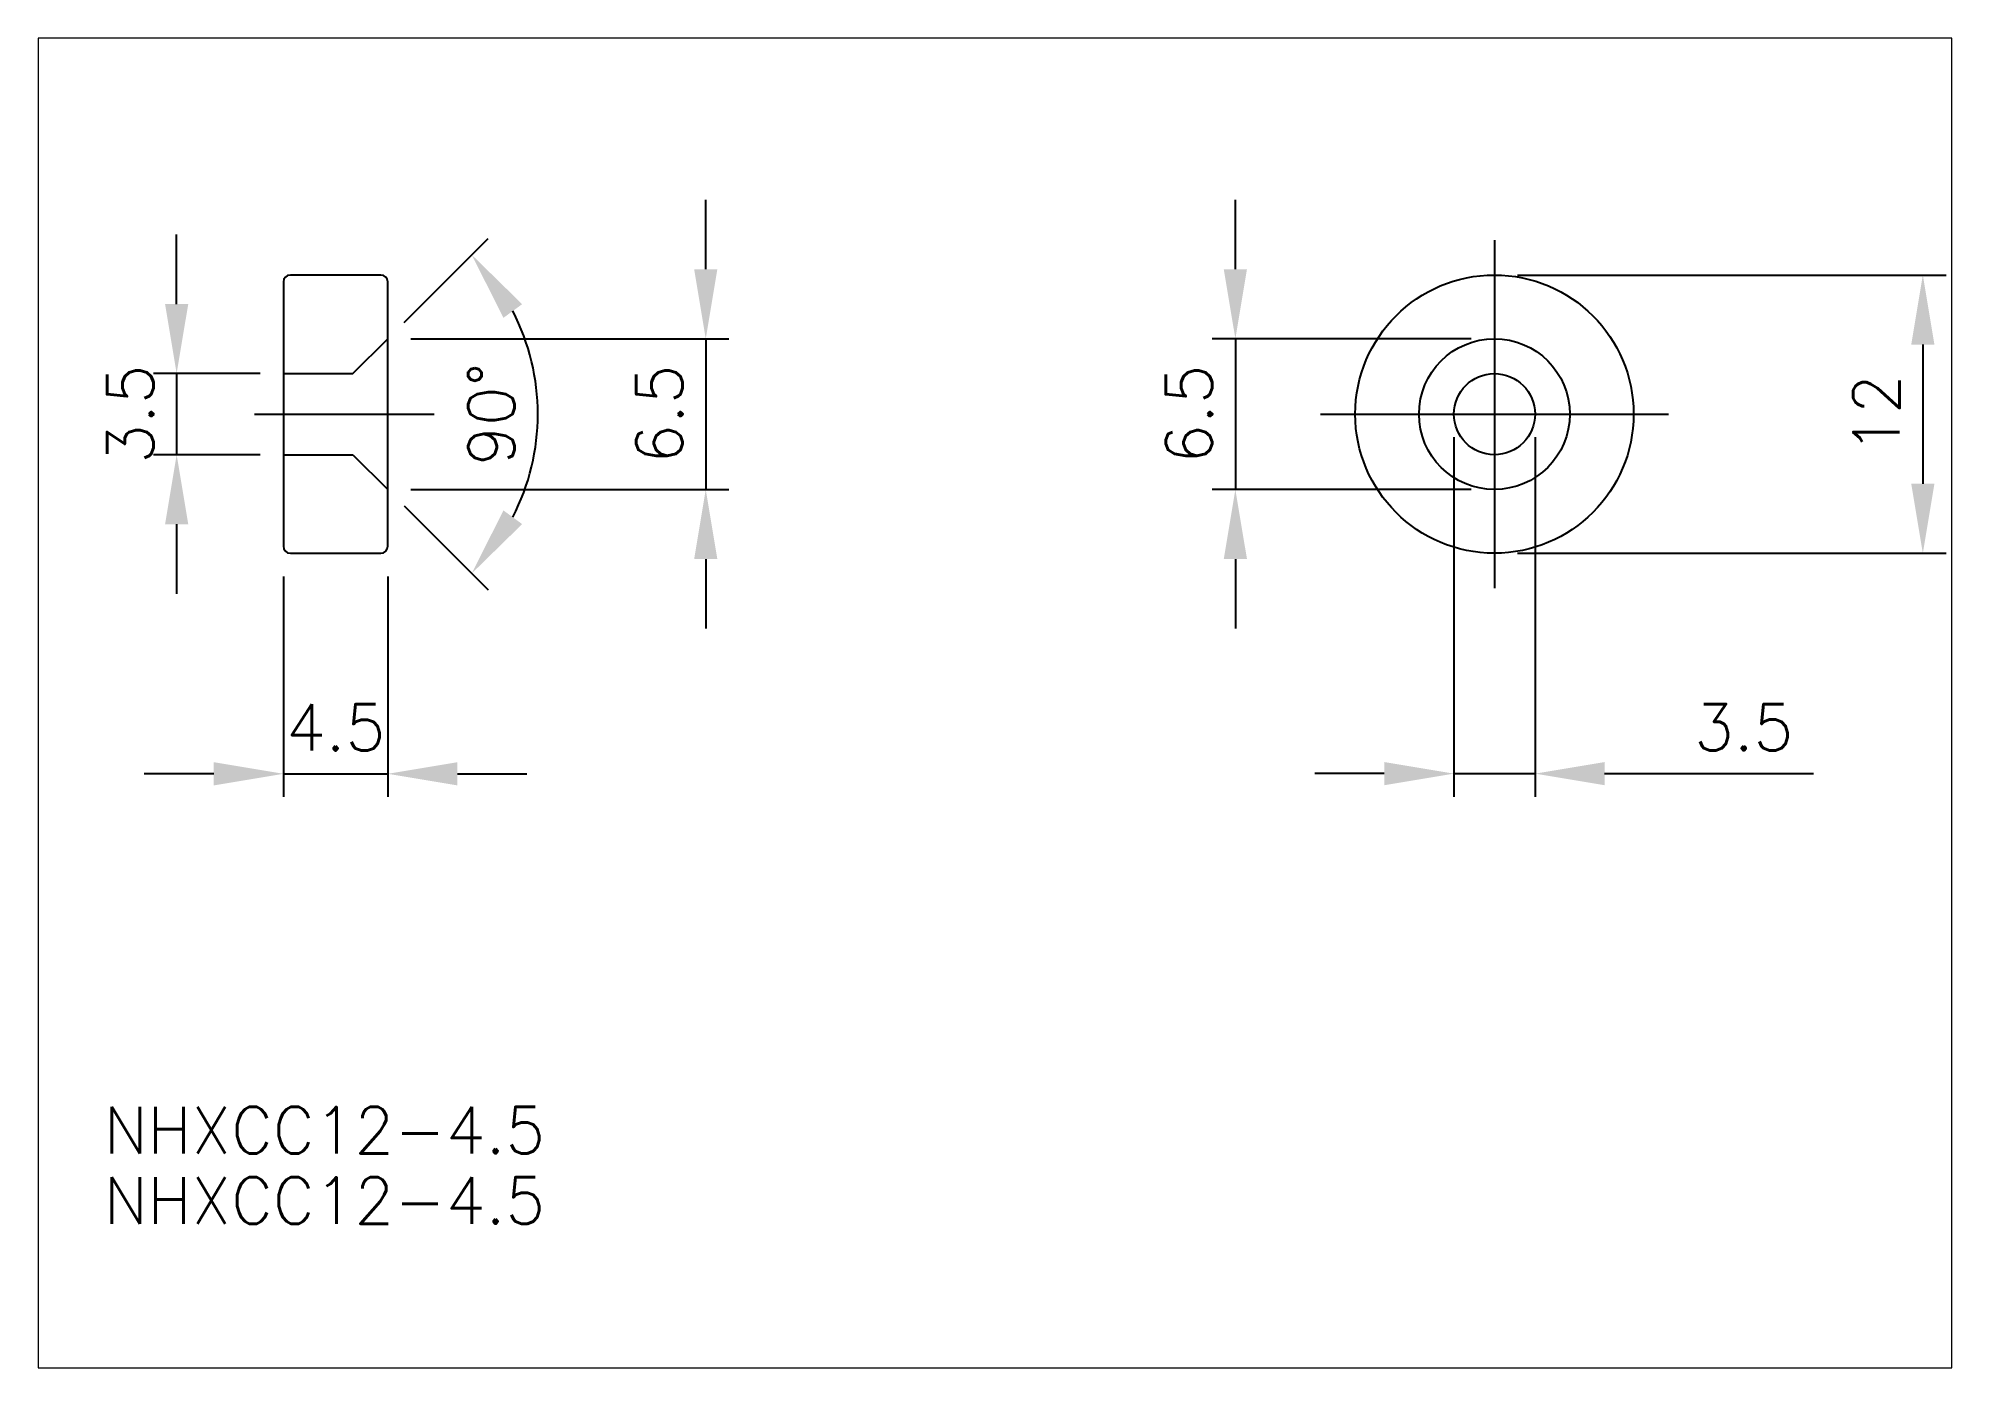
# Paper-space layout 'レイアウト1' of a CAD drawing. Extents: x 1.12 to 10.1, y 0.78 to 7.02.
# The model-space entities are those that its viewports show. They can reach past a viewport. Long polylines and large blocks are cut down to what shows.
import ezdxf

# ---------------------------------------------------------------- set-up
doc = ezdxf.new("R2010")
doc.units = 0
doc.header["$MEASUREMENT"] = 0
doc.header["$PDMODE"] = 64
doc.linetypes.add('CENTER', pattern=[17.5, 13, -1.5, 1.5, -1.5])
doc.linetypes.add('DASHED', pattern=[3.5, 2, -1.5])
doc.layers.get('0').update_dxf_attribs({"linetype": 'CONTINUOUS'})
doc.layers.get('DEFPOINTS').update_dxf_attribs({"linetype": 'CONTINUOUS'})
doc.layers.add('CENTER', color=1, linetype='CENTER')
doc.styles.get("Standard").update_dxf_attribs({"font": 'txt.shx', "bigfont": '@extfont2.shx'})
doc.dimstyles.new('MISUMI', dxfattribs={"dimtxt": 3.2, "dimasz": 3, "dimexe": 1, "dimexo": 1, "dimgap": 1, "dimtad": 1, "dimdsep": 46, "dimtxsty": 'STANDARD', "dimcen": 0, "dimadec": 0, "dimazin": 0, "dimtfac": 0.6, "dimtix": 1, "dimtmove": 2, "dimatfit": 3, "dimfxl": 1, "dimtvp": 1, "dimtolj": 1, "dimarcsym": 0})

# ---------------------------------------------------------------- blocks, each defined once
blk = doc.blocks.new('*D59')
at = {"color": 0, "linetype": 'Continuous', "lineweight": -2}
for p, q in [((103.899, 238.061), (122.37, 238.061)), ((121.37, 235.061), (121.37, 229.061)), ((103.899, 226.061), (122.37, 226.061))]:
    blk.add_line(p, q, dxfattribs=at)
at = {"color": 0, "linetype": 'Continuous'}
for points in [[(120.87, 235.061), (121.87, 235.061), (121.37, 238.061)], [(120.87, 229.061), (121.87, 229.061), (121.37, 226.061)]]:
    blk.add_solid(points, dxfattribs=at)
at = {"layer": 'DEFPOINTS', "color": 0, "linetype": 'Continuous'}
for p in [(102.899, 238.061), (102.899, 226.061), (121.37, 226.061)]:
    blk.add_point(p, dxfattribs=at)
at = {"color": 0, "linetype": 'Continuous', "insert": (119.37, 232.061), "char_height": 2, "attachment_point": 5, "rotation": 90}
blk.add_mtext('\\A1;12', dxfattribs=at)
blk = doc.blocks.new('*D58')
at = {"color": 0, "linetype": 'Continuous', "lineweight": -2}
for p, q in [((50.685, 225.061), (50.685, 215.547)), ((55.185, 225.061), (55.185, 215.547)), ((47.685, 216.547), (44.685, 216.547)), ((50.685, 216.547), (55.185, 216.547)), ((58.185, 216.547), (61.185, 216.547))]:
    blk.add_line(p, q, dxfattribs=at)
at = {"color": 0, "linetype": 'Continuous'}
for points in [[(47.685, 217.047), (47.685, 216.047), (50.685, 216.547)], [(58.185, 217.047), (58.185, 216.047), (55.185, 216.547)]]:
    blk.add_solid(points, dxfattribs=at)
at = {"layer": 'DEFPOINTS', "color": 0, "linetype": 'Continuous'}
for p in [(50.685, 226.061), (55.185, 226.061), (55.185, 216.547)]:
    blk.add_point(p, dxfattribs=at)
at = {"color": 0, "linetype": 'Continuous', "insert": (52.935, 218.547), "char_height": 2, "attachment_point": 5}
blk.add_mtext('\\A1;4.5', dxfattribs=at)
blk = doc.blocks.new('*D57')
at = {"color": 0, "linetype": 'Continuous', "lineweight": -2}
for p, q in [((101.149, 231.061), (101.149, 215.554)), ((104.649, 231.061), (104.649, 215.554)), ((98.149, 216.554), (95.149, 216.554)), ((101.149, 216.554), (104.649, 216.554)), ((107.649, 216.554), (116.649, 216.554))]:
    blk.add_line(p, q, dxfattribs=at)
at = {"color": 0, "linetype": 'Continuous'}
for points in [[(98.149, 217.054), (98.149, 216.054), (101.149, 216.554)], [(107.649, 217.054), (107.649, 216.054), (104.649, 216.554)]]:
    blk.add_solid(points, dxfattribs=at)
at = {"layer": 'DEFPOINTS', "color": 0, "linetype": 'Continuous'}
for p in [(101.149, 232.061), (104.649, 232.061), (104.649, 216.554)]:
    blk.add_point(p, dxfattribs=at)
at = {"color": 0, "linetype": 'Continuous', "insert": (113.649, 218.554), "char_height": 2, "attachment_point": 5}
blk.add_mtext('\\A1;3.5', dxfattribs=at)
blk = doc.blocks.new('*D56')
at = {"color": 0, "linetype": 'Continuous', "lineweight": -2}
for p, q in [((91.73, 238.311), (91.73, 241.311)), ((101.899, 235.311), (90.73, 235.311)), ((91.73, 235.311), (91.73, 228.811)), ((101.899, 228.811), (90.73, 228.811)), ((91.73, 225.811), (91.73, 222.811))]:
    blk.add_line(p, q, dxfattribs=at)
at = {"color": 0, "linetype": 'Continuous'}
for points in [[(91.23, 238.311), (92.23, 238.311), (91.73, 235.311)], [(91.23, 225.811), (92.23, 225.811), (91.73, 228.811)]]:
    blk.add_solid(points, dxfattribs=at)
at = {"layer": 'DEFPOINTS', "color": 0, "linetype": 'Continuous'}
for p in [(102.899, 235.311), (91.73, 228.811), (102.899, 228.811)]:
    blk.add_point(p, dxfattribs=at)
at = {"color": 0, "linetype": 'Continuous', "insert": (89.73, 232.061), "char_height": 2, "attachment_point": 5, "rotation": 90}
blk.add_mtext('\\A1;6.5', dxfattribs=at)
blk = doc.blocks.new('*D55')
at = {"color": 0, "linetype": 'Continuous', "lineweight": -2}
for p, q in [((68.895, 238.311), (68.895, 241.311)), ((56.185, 235.311), (69.895, 235.311)), ((68.895, 235.311), (68.895, 228.811)), ((56.185, 228.811), (69.895, 228.811)), ((68.895, 225.811), (68.895, 222.811))]:
    blk.add_line(p, q, dxfattribs=at)
at = {"color": 0, "linetype": 'Continuous'}
for points in [[(68.395, 238.311), (69.395, 238.311), (68.895, 235.311)], [(68.395, 225.811), (69.395, 225.811), (68.895, 228.811)]]:
    blk.add_solid(points, dxfattribs=at)
at = {"layer": 'DEFPOINTS', "color": 0, "linetype": 'Continuous'}
for p in [(55.185, 235.311), (55.185, 228.811), (68.895, 228.811)]:
    blk.add_point(p, dxfattribs=at)
at = {"color": 0, "linetype": 'Continuous', "insert": (66.895, 232.061), "char_height": 2, "attachment_point": 5, "rotation": 90}
blk.add_mtext('\\A1;6.5', dxfattribs=at)
blk = doc.blocks.new('*D54')
at = {"color": 0, "linetype": 'Continuous', "lineweight": -2}
for p, q in [((46.082, 236.811), (46.082, 239.811)), ((49.685, 233.811), (45.082, 233.811)), ((46.082, 233.811), (46.082, 230.311)), ((49.685, 230.311), (45.082, 230.311)), ((46.082, 227.311), (46.082, 224.311))]:
    blk.add_line(p, q, dxfattribs=at)
at = {"color": 0, "linetype": 'Continuous'}
for points in [[(45.582, 236.811), (46.582, 236.811), (46.082, 233.811)], [(45.582, 227.311), (46.582, 227.311), (46.082, 230.311)]]:
    blk.add_solid(points, dxfattribs=at)
at = {"layer": 'DEFPOINTS', "color": 0, "linetype": 'Continuous'}
for p in [(50.685, 233.811), (46.082, 230.311), (50.685, 230.311)]:
    blk.add_point(p, dxfattribs=at)
at = {"color": 0, "linetype": 'Continuous', "insert": (44.082, 232.061), "char_height": 2, "attachment_point": 5, "rotation": 90}
blk.add_mtext('\\A1;3.5', dxfattribs=at)
blk = doc.blocks.new('*D53')
at = {"color": 0, "linetype": 'Continuous', "lineweight": -2}
for p, q in [((55.892, 236.018), (59.513, 239.639)), ((55.892, 228.104), (59.513, 224.482))]:
    blk.add_line(p, q, dxfattribs=at)
blk.add_arc((51.935, 232.061), 9.718, 332.75871, 27.24129, dxfattribs=at)
at = {"color": 0, "linetype": 'Continuous'}
for points in [[(60.171, 236.214), (60.979, 236.804), (58.806, 238.932)], [(60.979, 227.318), (60.171, 227.907), (58.806, 225.189)]]:
    blk.add_solid(points, dxfattribs=at)
at = {"layer": 'DEFPOINTS', "color": 0, "linetype": 'Continuous'}
for p in [(55.185, 235.311), (53.685, 233.811), (53.685, 230.311), (61.322, 229.546), (55.185, 228.811)]:
    blk.add_point(p, dxfattribs=at)
at = {"color": 0, "linetype": 'Continuous', "insert": (59.653, 232.061), "char_height": 2, "attachment_point": 5, "rotation": 90}
blk.add_mtext('\\A1;90°', dxfattribs=at)

msp = doc.modelspace()

# ---------------------------------------------------------------- linework, layer by layer
at = {"color": 7, "linetype": 'Continuous'}
for p, q in [((50.68477, 237.76075), (50.68477, 226.36075)), ((54.88477, 238.06075), (50.98477, 238.06075)), ((55.18477, 226.36075), (55.18477, 237.76075)), ((50.68477, 235.81075), (50.68477, 228.31075)), ((50.98477, 226.06075), (54.88477, 226.06075))]:
    msp.add_line(p, q, dxfattribs=at)
at = {"color": 3, "linetype": 'DASHED'}
for p, q in [((53.68477, 233.81075), (55.18477, 235.31075)), ((50.68477, 233.81075), (53.68477, 233.81075)), ((50.68477, 230.31075), (53.68477, 230.31075)), ((53.68477, 230.31075), (55.18477, 228.81075))]:
    msp.add_line(p, q, dxfattribs=at)
at = {"color": 7, "linetype": 'Continuous'}
for radius in [6, 3.25, 1.75]:
    msp.add_circle((102.89922, 232.06075), radius, dxfattribs=at)
for centre, start, end in [((50.98477, 237.76075), 90, 180), ((54.88477, 237.76075), 0, 90), ((50.98477, 226.36075), 180, 270), ((54.88477, 226.36075), 270, 0)]:
    msp.add_arc(centre, 0.3, start, end, dxfattribs=at)
at = {"layer": 'CENTER', "color": 1, "linetype": 'CENTER'}
for p, q in [((102.89922, 239.56075), (102.89922, 224.56075)), ((49.43477, 232.06075), (57.18477, 232.06075)), ((95.39922, 232.06075), (110.39922, 232.06075))]:
    msp.add_line(p, q, dxfattribs=at)

# ---------------------------------------------------------------- texts
at = {"color": 7, "linetype": 'Continuous'}
for p in [(42.94515, 200.17562), (42.94515, 197.14117)]:
    msp.add_text('NHXCC12-4.5', height=2, dxfattribs=at).set_placement(p)

# ---------------------------------------------------------------- dimensions: what is measured, and where the dimension line sits
for base, p1, p2, picture, middle in [((68.89503, 228.81075), (55.18477, 235.31075), (55.18477, 228.81075), '*D55', (66.89503, 232.06075)), ((91.72981, 228.81075), (102.89922, 235.31075), (102.89922, 228.81075), '*D56', (89.72981, 232.06075)), ((46.08185, 230.31075), (50.68477, 233.81075), (50.68477, 230.31075), '*D54', (44.08185, 232.06075)), ((121.37014, 226.06075), (102.89922, 238.06075), (102.89922, 226.06075), '*D59', (119.37014, 232.06075))]:
    dim = msp.add_linear_dim(base=base, p1=p1, p2=p2, angle=90, dimstyle='MISUMI', override={"dimtxt": 2, "dimdec": 4, "dimtxsty": 'STANDARD', "dimtdec": 4, "dimtmove": 0, "dimtzin": 0}, dxfattribs=at)
    dim.commit()
    dim.dimension.update_dxf_attribs({"geometry": picture, "text_midpoint": middle})
dim = msp.add_angular_dim_2l(base=(61.32154, 229.54558), line1=((53.68477, 230.31075), (55.18477, 228.81075)), line2=((53.68477, 233.81075), (55.18477, 235.31075)), dimstyle='MISUMI', override={"dimtxt": 2, "dimdec": 4, "dimtxsty": 'STANDARD', "dimtdec": 4, "dimtmove": 0, "dimtzin": 0}, dxfattribs=at)
dim.commit()
dim.dimension.update_dxf_attribs({"geometry": '*D53', "text_midpoint": (59.65267, 232.06075)})
dim = msp.add_linear_dim(base=(104.64922, 216.55417), p1=(101.14922, 232.06075), p2=(104.64922, 232.06075), dimstyle='MISUMI', override={"dimtxt": 2, "dimdec": 4, "dimtxsty": 'STANDARD', "dimtdec": 4, "dimtmove": 0, "dimtzin": 0}, dxfattribs=at)
dim.commit()
dim.dimension.update_dxf_attribs({"geometry": '*D57', "text_midpoint": (113.64922, 216.55417), "dimtype": 160})
dim = msp.add_linear_dim(base=(55.18477, 216.54742), p1=(50.68477, 226.06075), p2=(55.18477, 226.06075), dimstyle='MISUMI', override={"dimtxt": 2, "dimdec": 4, "dimtxsty": 'STANDARD', "dimtdec": 4, "dimtmove": 0, "dimtzin": 0}, dxfattribs=at)
dim.commit()
dim.dimension.update_dxf_attribs({"geometry": '*D58', "text_midpoint": (52.93477, 218.54742)})

psp = doc.layouts.new('レイアウト1')

# ---------------------------------------------------------------- viewports
at = {"layer": '0', "color": 7, "linetype": 'Continuous', "view_target_point": (148.5, 105)}
psp.add_viewport(center=(5.6137, 3.9021), size=(8.982, 6.243333), view_center_point=(-67.13469, 114.60096), view_height=57.3457499, dxfattribs=at)

doc.saveas('drawing.dxf')
